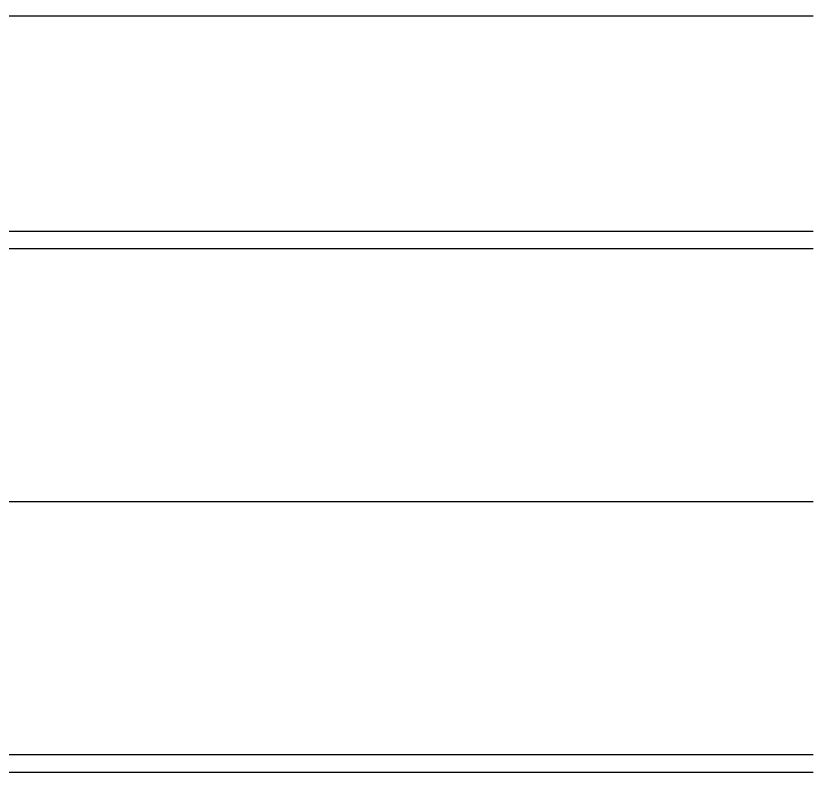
# Model space of a CAD drawing. Header units: millimetres. Extents: x 150937 to 394412, y 327166 to 584759.
# Drawn here: x 198777.7 to 199095.9, y 408453.8 to 408755.7 of the extents above; entities that cross this region are included whole.
import ezdxf

# ---------------------------------------------------------------- set-up
doc = ezdxf.new("R2010")
doc.units = ezdxf.units.MM

# ---------------------------------------------------------------- blocks, each defined once
blk = doc.blocks.new('c2drumleft')
for p, q in [((-117.12, 382.88), (501.68, 382.88)), ((-30.12, 296.98), (501.68, 296.98)), ((-30.12, 289.98), (501.68, 289.98)), ((-117.12, 188.98), (501.68, 188.98)), ((-117.12, 188.98), (501.68, 188.98)), ((-30.12, 87.98), (501.68, 87.98)), ((-30.12, 80.98), (501.68, 80.98))]:
    blk.add_line(p, q)

msp = doc.modelspace()

# ---------------------------------------------------------------- block references
msp.add_blockref('c2drumleft', (198594.179, 408372.799))

doc.saveas('drawing.dxf')
